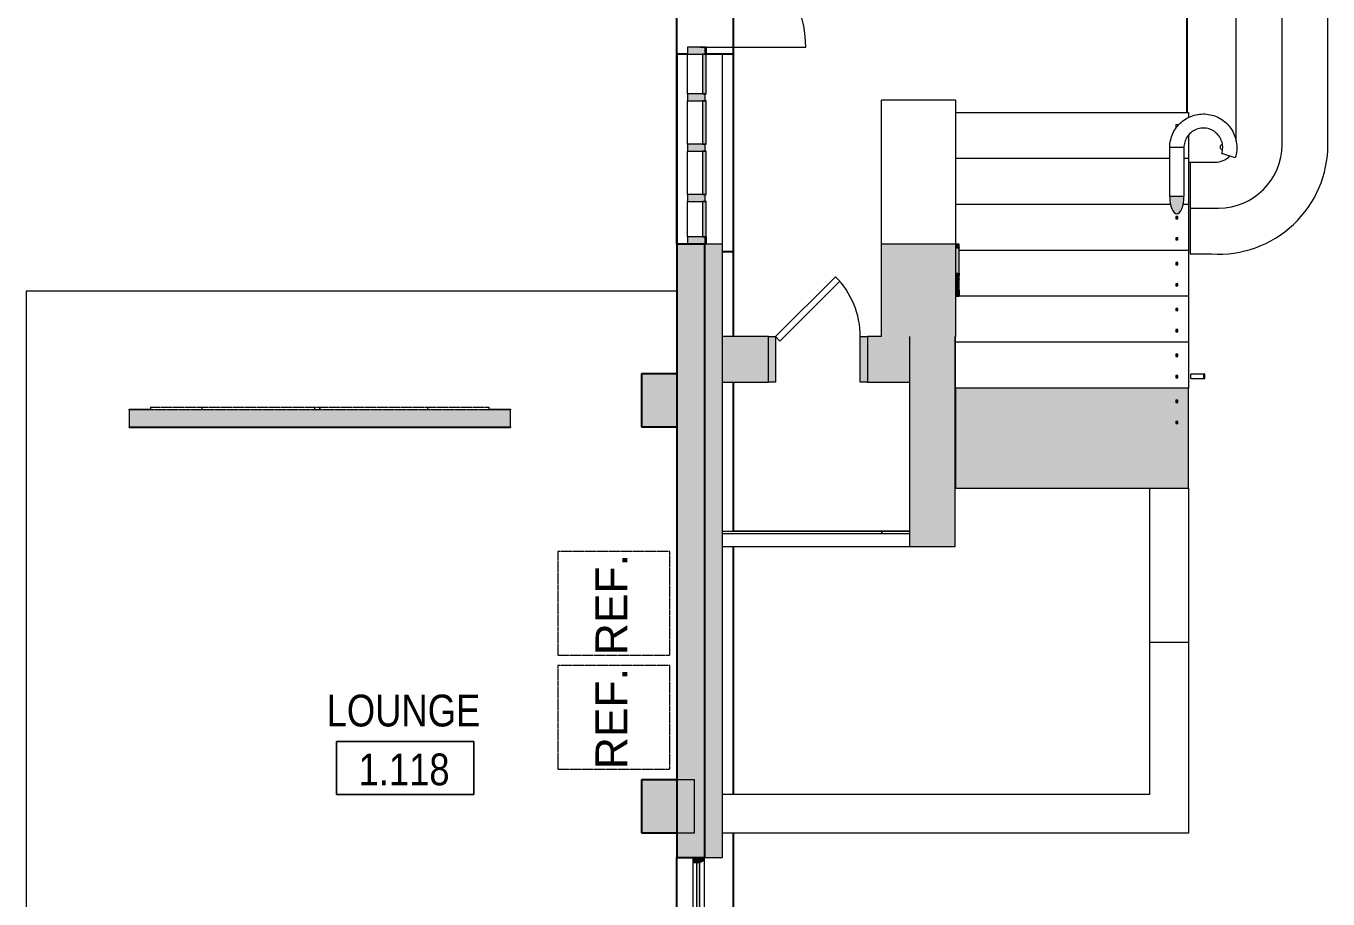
# Model space of a CAD drawing. Header units: inches. Extents: x -3640 to -1418, y -3630 to 137.
# Drawn here: x -3049.8 to -2680.9, y -2162.9 to -1915.7 of the extents above; entities that cross this region are included whole.
import ezdxf

# ---------------------------------------------------------------- set-up
doc = ezdxf.new("R2010")
doc.units = ezdxf.units.IN
doc.header["$MEASUREMENT"] = 0
doc.linetypes.add('Hidden Equipment- BSALS', pattern=[0.0625, 0.03125, -0.03125])
for name, color, linetype, lineweight in [('A-ANNO-NOTE', 131, 'Continuous', 13), ('A-AREA-IDEN', 2, 'Continuous', 9), ('A-DOOR', 31, 'Continuous', 13), ('A-DOOR-FRAM', 31, 'Continuous', 13), ('A-FLOR', 192, 'Continuous', 13), ('A-FLOR-HRAL', 11, 'Continuous', 13), ('A-GLAZ-CURT', 52, 'Continuous', 13), ('A-GLAZ-CWMG', 51, 'Continuous', 13), ('A-WALL', 113, 'Continuous', 13), ('A-WALL-PATT', 111, 'Continuous', 13), ('I-WALL', 2, 'Continuous', 13), ('L-SITE-WALL', 31, 'Continuous', 13), ('Q-SPCQ', 91, 'Continuous', 13), ('S-COLS', 52, 'Continuous', 13)]:
    doc.layers.add(name, color=color, linetype=linetype, lineweight=lineweight)
doc.styles.add('Arial', font='arial.ttf', dxfattribs={"height": 9})
doc.styles.add('Arial Narrow', font='ARIALN.TTF', dxfattribs={"height": 9})
pattern_1 = [(180, (24, -0.8), (-5e-16, -4), []), (270, (24, -0.8), (8, -8), [4, -28]), (270, (8, -4.8), (8, -8), [4, -28])]

# ---------------------------------------------------------------- blocks, each defined once
blk = doc.blocks.new('15830016-STRUCT_MARTINEZ-MOORE_CENTRAL_v2018_rvt-1-DIMENSION PLAN - LEVEL 1 _567_ - 2__ - CAD')
at = {"layer": 'A-WALL-PATT', "lineweight": 20}
h = blk.add_hatch(color=10, dxfattribs=at)
h.paths.add_polyline_path([(-2865.4, -2624.64), (-2857.4, -2624.64), (-2857.4, -2581.14), (-2865.4, -2581.14), (-2865.4, -2616.64)], flags=0)
h.paths.add_polyline_path([(-2857.4, -2551.14), (-2857.4, -2538.14), (-2865.4, -2538.14), (-2865.4, -2551.14)], flags=0)
h.paths.add_polyline_path([(-2865.4, -2508.14), (-2857.4, -2508.14), (-2857.4, -2462.14), (-2865.4, -2462.14)], flags=0)
h.paths.add_polyline_path([(-2865.4, -2432.14), (-2857.4, -2432.14), (-2857.4, -2419.14), (-2865.4, -2419.14)], flags=0)
h.paths.add_polyline_path([(-2857.4, -2389.14), (-2857.4, -2343.14), (-2865.4, -2343.14), (-2865.4, -2389.14)], flags=0)
h.paths.add_polyline_path([(-2865.4, -2313.14), (-2857.4, -2313.14), (-2857.4, -2300.14), (-2865.4, -2300.14)], flags=0)
h.paths.add_polyline_path([(-2857.4, -2270.14), (-2857.4, -2224.14), (-2865.4, -2224.14), (-2865.4, -2270.14)], flags=0)
h.paths.add_polyline_path([(-2865.4, -2194.14), (-2857.4, -2194.14), (-2857.4, -2181.14), (-2865.4, -2181.14)], flags=0)
h.paths.add_polyline_path([(-2865.4, -2151.14), (-2857.4, -2151.14), (-2857.4, -1977.42), (-2865.4, -1977.42), (-2865.4, -2144.14)], flags=0)
h.paths.add_polyline_path([(-2865.4, -1805.99), (-2857.4, -1805.99), (-2857.4, -1632.14), (-2865.4, -1632.14), (-2865.4, -1771.64), (-2863.24, -1771.64), (-2863.24, -1772.39), (-2865.4, -1772.39), (-2865.4, -1778.63)], flags=0)
h.paths.add_polyline_path([(-2865.4, -1602.14), (-2857.4, -1602.14), (-2857.4, -1589.14), (-2865.4, -1589.14)], flags=0)
h.paths.add_polyline_path([(-2857.4, -1559.14), (-2857.4, -1513.14), (-2865.4, -1513.14), (-2865.4, -1559.14)], flags=0)
h.paths.add_polyline_path([(-2865.4, -1483.14), (-2857.4, -1483.14), (-2857.4, -1470.14), (-2865.4, -1470.14)], flags=0)
h.paths.add_polyline_path([(-2857.4, -1440.14), (-2857.4, -1394.14), (-2865.4, -1394.14), (-2865.4, -1440.14)], flags=0)
h.paths.add_polyline_path([(-2865.4, -1364.14), (-2857.4, -1364.14), (-2857.4, -1351.14), (-2865.4, -1351.14), (-2865.4, -1357.81)], flags=0)
h.paths.add_polyline_path([(-2865.4, -1321.14), (-2857.4, -1321.14), (-2857.4, -1275.14), (-2865.4, -1275.14), (-2865.4, -1293.07)], flags=0)
h.paths.add_polyline_path([(-2865.4, -1245.14), (-2857.4, -1245.14), (-2857.4, -1232.14), (-2865.4, -1232.14)], flags=0)
h.paths.add_polyline_path([(-2857.4, -1202.14), (-2857.4, -1158.64), (-2865.4, -1158.64), (-2865.4, -1202.14)], flags=0)
at = {"layer": 'S-COLS', "lineweight": 5}
for points in [[(-2865.4, -2029.14), (-2865.4, -2014.14), (-2875.4, -2014.14), (-2875.4, -2029.14)], [(-2872.93, -2144.14), (-2865.4, -2144.14), (-2865.4, -2129.14), (-2875.4, -2129.14), (-2875.4, -2144.14)]]:
    blk.add_hatch(color=50, dxfattribs=at).paths.add_polyline_path(points, flags=0)
at = {"layer": 'A-FLOR', "color": 253, "lineweight": 25}
blk.add_line((-2720.83, -1940.2), (-2720.83, -1844.2), dxfattribs=at)
at = {"layer": 'A-WALL', "color": 253, "lineweight": 25}
for p, q in [((-2865.4, -1923.64), (-2865.4, -1859.64)), ((-2849.4, -1859.64), (-2849.4, -1923.64)), ((-2865.4, -1977.42), (-2865.4, -1923.64)), ((-2862.33, -1923.64), (-2865.4, -1923.64)), ((-2849.4, -1923.64), (-2857.08, -1923.64)), ((-2849.4, -1923.64), (-2849.4, -1979.65)), ((-2849.4, -1979.65), (-2852.4, -1979.65)), ((-2849.4, -1979.65), (-2849.4, -2003.64)), ((-2849.4, -2016.52), (-2849.4, -2058.83)), ((-2849.4, -2063.08), (-2849.4, -2133.2)), ((-2849.4, -2144.2), (-2849.4, -2608.64)), ((-2865.4, -2181.14), (-2865.4, -2151.14))]:
    blk.add_line(p, q, dxfattribs=at)
at = {"layer": 'L-SITE-WALL', "color": 253, "lineweight": 25}
for p, q in [((-2865.4, -1977.42), (-2865.4, -2014.14)), ((-2857.4, -1977.42), (-2865.4, -1977.42)), ((-2857.4, -2151.14), (-2857.4, -1977.42)), ((-2865.4, -2014.14), (-2865.4, -2029.14)), ((-2865.4, -2029.14), (-2865.4, -2129.14)), ((-2865.4, -2129.14), (-2865.4, -2144.14)), ((-2865.4, -2144.14), (-2865.4, -2151.14)), ((-2865.4, -2151.14), (-2857.4, -2151.14))]:
    blk.add_line(p, q, dxfattribs=at)
at = {"layer": 'S-COLS', "color": 253, "lineweight": 25}
for p, q in [((-2865.4, -2014.14), (-2875.4, -2014.14)), ((-2875.4, -2014.14), (-2875.4, -2029.14)), ((-2875.4, -2029.14), (-2865.4, -2029.14)), ((-2865.4, -2129.14), (-2875.4, -2129.14)), ((-2875.4, -2129.14), (-2875.4, -2144.14)), ((-2875.4, -2144.14), (-2865.4, -2144.14))]:
    blk.add_line(p, q, dxfattribs=at)
at = {"layer": 'S-COLS', "color": 9}
for p, q in [((-2865.4, -2029.14), (-2865.4, -2014.14)), ((-2865.4, -2144.14), (-2865.4, -2129.14))]:
    blk.add_line(p, q, dxfattribs=at)
blk = doc.blocks.new('Rectangular Mullion - 2_ x 5_ Rectangular-383466-DIMENSION PLAN - LEVEL 1 _567_ - 2__ - CAD')
at = {"layer": 'A-GLAZ-CWMG', "lineweight": 9}
blk.add_hatch(color=90, dxfattribs=at).paths.add_polyline_path([(-2.29, -1.5), (-4.35, -1.5), (-4.35, 3.5), (-2.29, 3.5)], flags=0)
at = {"layer": 'A-GLAZ-CWMG', "lineweight": 20}
for p, q in [((-4.35, 3.5), (-2.29, 3.5)), ((-4.35, -1.5), (-4.35, 3.5)), ((-2.29, 3.5), (-2.29, -1.5)), ((-2.29, -1.5), (-4.35, -1.5))]:
    blk.add_line(p, q, dxfattribs=at)
blk = doc.blocks.new('Rectangular Mullion - 2_ x 5_ Rectangular-383472-DIMENSION PLAN - LEVEL 1 _567_ - 2__ - CAD')
at = {"layer": 'A-GLAZ-CWMG', "lineweight": 9}
blk.add_line((-2862.33, -1934.89), (-2862.33, -1923.64), dxfattribs=at)
blk = doc.blocks.new('System Panel - Glazed-383473-DIMENSION PLAN - LEVEL 1 _567_ - 2__ - CAD')
at = {"layer": 'A-GLAZ-CURT', "lineweight": 9}
blk.add_hatch(color=90, dxfattribs=at).paths.add_polyline_path([(6.625, 1.75), (-4.625, 1.75), (-4.625, 0.75), (6.625, 0.75)], flags=0)
for q in [(-6.625, 1.5), (-4.625, 1.75)]:
    blk.add_line((-6.625, 1.75), q, dxfattribs=at)
at = {"layer": 'A-GLAZ-CURT', "lineweight": 20}
for p, q in [((6.625, 1.75), (-4.625, 1.75)), ((-4.625, 1.75), (-4.625, 0.75)), ((-4.625, 0.75), (6.625, 0.75)), ((6.625, 0.75), (6.625, 1.75))]:
    blk.add_line(p, q, dxfattribs=at)
blk = doc.blocks.new('Door-J2_4-Curtain_Wall-_only works in CW_-BSALS - Door-EXT2_4-Wide_Stile-BSALS 2-383475-DIMENSION PLAN - LEVEL 1 _567_ - 2__ - CAD')
at = {"layer": 'A-DOOR', "lineweight": 20}
for p, q in [((-30, 0), (-30, 30)), ((30, 0), (30, 30))]:
    blk.add_line(p, q, dxfattribs=at)
at = {"layer": 'A-DOOR', "lineweight": 9}
for centre, start, end in [((-30, 0), 360, 90), ((30, 0), 90, 180)]:
    blk.add_arc(centre, 30, start, end, dxfattribs=at)
blk = doc.blocks.new('System Panel - Glazed-383477-DIMENSION PLAN - LEVEL 1 _567_ - 2__ - CAD')
at = {"layer": 'A-GLAZ-CURT', "lineweight": 9}
blk.add_hatch(color=90, dxfattribs=at).paths.add_polyline_path([(6.125, 1.75), (-6.125, 1.75), (-6.125, 0.75), (6.125, 0.75)], flags=0)
at = {"layer": 'A-GLAZ-CURT', "lineweight": 20}
for p, q in [((6.125, 1.75), (-6.125, 1.75)), ((-6.125, 1.75), (-6.125, 0.75)), ((-6.125, 0.75), (6.125, 0.75)), ((6.125, 0.75), (6.125, 1.75))]:
    blk.add_line(p, q, dxfattribs=at)
blk = doc.blocks.new('Rectangular Mullion - 2_ x 5_ Rectangular-383479-DIMENSION PLAN - LEVEL 1 _567_ - 2__ - CAD')
at = {"layer": 'A-GLAZ-CWMG', "lineweight": 9}
blk.add_line((-2862.33, -1846.39), (-2862.33, -1834.14), dxfattribs=at)
blk = doc.blocks.new('System Panel - Glazed-383485-DIMENSION PLAN - LEVEL 1 _567_ - 2__ - CAD')
at = {"layer": 'A-GLAZ-CURT', "lineweight": 9}
blk.add_hatch(color=90, dxfattribs=at).paths.add_polyline_path([(3.82, 1.75), (-6.14, 1.75), (-6.14, 0.75), (3.82, 0.75)], flags=0)
at = {"layer": 'A-GLAZ-CURT', "lineweight": 20}
for p, q in [((3.82, 1.75), (-6.14, 1.75)), ((-6.14, 1.75), (-6.14, 0.75)), ((-6.14, 0.75), (3.82, 0.75)), ((3.82, 0.75), (3.82, 1.75))]:
    blk.add_line(p, q, dxfattribs=at)
at = {"layer": 'A-GLAZ-CURT', "lineweight": 9}
blk.add_line((3.82, 1.75), (5.89, 1.75), dxfattribs=at)
blk = doc.blocks.new('Rectangular Mullion - 2_ x 5_ Rectangular-383487-DIMENSION PLAN - LEVEL 1 _567_ - 2__ - CAD')
at = {"layer": 'A-GLAZ-CWMG', "lineweight": 9}
blk.add_line((-2862.33, -1975.35), (-2862.33, -1965.39), dxfattribs=at)
blk = doc.blocks.new('Rectangular Mullion - 2_ x 5_ Rectangular-383515-DIMENSION PLAN - LEVEL 1 _567_ - 2__ - CAD')
at = {"layer": 'A-GLAZ-CWMG', "lineweight": 9}
blk.add_hatch(color=90, dxfattribs=at).paths.add_polyline_path([(1, -1.5), (-1, -1.5), (-1, 3.5), (1, 3.5)], flags=0)
at = {"layer": 'A-GLAZ-CWMG', "lineweight": 20}
for p, q in [((-1, 3.5), (1, 3.5)), ((-1, -1.5), (-1, 3.5)), ((1, 3.5), (1, -1.5)), ((1, -1.5), (-1, -1.5))]:
    blk.add_line(p, q, dxfattribs=at)
blk = doc.blocks.new('Rectangular Mullion - 2_ x 5_ Rectangular-383519-DIMENSION PLAN - LEVEL 1 _567_ - 2__ - CAD')
at = {"layer": 'A-GLAZ-CWMG', "lineweight": 9}
blk.add_hatch(color=90, dxfattribs=at).paths.add_polyline_path([(1, -1.5), (-1, -1.5), (-1, 3.5), (1, 3.5)], flags=0)
at = {"layer": 'A-GLAZ-CWMG', "lineweight": 20}
for p, q in [((-1, 3.5), (1, 3.5)), ((-1, -1.5), (-1, 3.5)), ((1, 3.5), (1, -1.5)), ((1, -1.5), (-1, -1.5))]:
    blk.add_line(p, q, dxfattribs=at)
blk = doc.blocks.new('Brick Slodier2 - Brick Slodier-491522-DIMENSION PLAN - LEVEL 1 _567_ - 2__ - CAD')
at = {"layer": 'A-WALL-PATT', "lineweight": 20}
for points in [[(-2785.4, -1795.92), (-2785.4, -1792.89), (-2786.4, -1792.89), (-2786.4, -1795.92)], [(-2786.4, -1796.98), (-2785.4, -1796.98), (-2785.4, -1796.1), (-2786.4, -1796.1)], [(-2785.4, -1804.85), (-2785.4, -1797.75), (-2786.4, -1797.75), (-2786.4, -1804.85)], [(-2785.4, -1805.98), (-2785.4, -1805.02), (-2786.4, -1805.02), (-2786.4, -1805.98)], [(-2785.4, -1978.38), (-2785.4, -1977.42), (-2786.4, -1977.42), (-2786.4, -1978.38)], [(-2785.4, -1985.65), (-2785.4, -1978.55), (-2786.4, -1978.55), (-2786.4, -1985.65)], [(-2785.4, -1987.31), (-2785.4, -1986.43), (-2786.4, -1986.43), (-2786.4, -1987.31)], [(-2785.4, -1990.51), (-2785.4, -1987.48), (-2786.4, -1987.48), (-2786.4, -1990.51)]]:
    blk.add_hatch(color=10, dxfattribs=at).paths.add_polyline_path(points, flags=0)
at = {"layer": 'A-WALL', "lineweight": 20}
for p, q in [((-2785.4, -1791.18), (-2786.4, -1791.18)), ((-2786.4, -1791.2), (-2785.4, -1791.2)), ((-2785.4, -1791.47), (-2786.4, -1791.47)), ((-2786.4, -1791.49), (-2785.4, -1791.49)), ((-2785.4, -1791.87), (-2786.4, -1791.87)), ((-2786.4, -1791.9), (-2785.4, -1791.9)), ((-2785.4, -1792.39), (-2786.4, -1792.39)), ((-2786.4, -1792.42), (-2785.4, -1792.42)), ((-2785.4, -1791.2), (-2785.4, -1791.47)), ((-2785.4, -1791.49), (-2785.4, -1791.87)), ((-2785.4, -1791.9), (-2785.4, -1792.39)), ((-2785.4, -1792.42), (-2785.4, -1792.89)), ((-2786.4, -1792.89), (-2786.4, -1795.92)), ((-2785.4, -1792.89), (-2786.4, -1792.89)), ((-2786.4, -1795.92), (-2785.4, -1795.92)), ((-2786.4, -1796.1), (-2786.4, -1796.98)), ((-2785.4, -1796.1), (-2786.4, -1796.1)), ((-2785.4, -1795.92), (-2785.4, -1792.89)), ((-2785.4, -1795.92), (-2785.4, -1796.1)), ((-2785.4, -1796.98), (-2785.4, -1796.1)), ((-2786.4, -1796.98), (-2785.4, -1796.98)), ((-2785.4, -1797.36), (-2786.4, -1797.36)), ((-2786.4, -1797.44), (-2785.4, -1797.44)), ((-2786.4, -1797.75), (-2786.4, -1804.85)), ((-2785.4, -1797.75), (-2786.4, -1797.75)), ((-2785.4, -1796.97), (-2785.4, -1797.36)), ((-2785.4, -1797.36), (-2785.4, -1797.44)), ((-2785.4, -1797.44), (-2785.4, -1797.75)), ((-2785.4, -1804.85), (-2785.4, -1797.75)), ((-2786.4, -1804.85), (-2785.4, -1804.85)), ((-2786.4, -1805.02), (-2786.4, -1805.98)), ((-2785.4, -1805.02), (-2786.4, -1805.02)), ((-2786.4, -1805.98), (-2785.4, -1805.98)), ((-2785.4, -1804.85), (-2785.4, -1805.02)), ((-2785.4, -1805.98), (-2785.4, -1805.02)), ((-2786.4, -1977.42), (-2786.4, -1978.38)), ((-2785.4, -1977.42), (-2786.4, -1977.42)), ((-2786.4, -1978.38), (-2785.4, -1978.38)), ((-2786.4, -1978.55), (-2786.4, -1985.65)), ((-2785.4, -1978.55), (-2786.4, -1978.55)), ((-2785.4, -1978.38), (-2785.4, -1977.42)), ((-2785.4, -1978.38), (-2785.4, -1978.55)), ((-2785.4, -1985.65), (-2785.4, -1978.55)), ((-2786.4, -1985.65), (-2785.4, -1985.65)), ((-2785.4, -1985.96), (-2786.4, -1985.96)), ((-2786.4, -1986.04), (-2785.4, -1986.04)), ((-2786.4, -1986.43), (-2786.4, -1987.31)), ((-2785.4, -1986.43), (-2786.4, -1986.43)), ((-2786.4, -1987.31), (-2785.4, -1987.31)), ((-2786.4, -1987.48), (-2786.4, -1990.51)), ((-2785.4, -1987.48), (-2786.4, -1987.48)), ((-2785.4, -1985.65), (-2785.4, -1985.96)), ((-2785.4, -1985.96), (-2785.4, -1986.04)), ((-2785.4, -1986.04), (-2785.4, -1986.43)), ((-2785.4, -1987.31), (-2785.4, -1986.43)), ((-2785.4, -1987.31), (-2785.4, -1987.48)), ((-2785.4, -1990.51), (-2785.4, -1987.48)), ((-2786.4, -1990.51), (-2785.4, -1990.51)), ((-2785.4, -1990.98), (-2786.4, -1990.98)), ((-2786.4, -1991.02), (-2785.4, -1991.02)), ((-2785.4, -1991.5), (-2786.4, -1991.5)), ((-2786.4, -1991.53), (-2785.4, -1991.53)), ((-2785.4, -1991.91), (-2786.4, -1991.91)), ((-2785.4, -1990.51), (-2785.4, -1990.98)), ((-2785.4, -1991.02), (-2785.4, -1991.5)), ((-2785.4, -1991.53), (-2785.4, -1991.91)), ((-2786.4, -1991.93), (-2785.4, -1991.93)), ((-2785.4, -1992.2), (-2786.4, -1992.2)), ((-2786.4, -1992.22), (-2785.4, -1992.22)), ((-2785.4, -1991.93), (-2785.4, -1992.2))]:
    blk.add_line(p, q, dxfattribs=at)
blk = doc.blocks.new('Walls 60 - Walls 22-498850-DIMENSION PLAN - LEVEL 1 _567_ - 2__ - CAD')
at = {"layer": 'A-WALL-PATT', "lineweight": 20}
h = blk.add_hatch(color=10, dxfattribs=at)
h.paths.add_polyline_path([(-2758.35, -2045.96), (-2720.4, -2045.96), (-2720.4, -2017.64), (-2786.4, -2017.64), (-2786.4, -2045.96)], flags=0)
h.paths.add_polyline_path([(-2786.4, -1765.64), (-2720.4, -1765.64), (-2720.4, -1737.32), (-2786.4, -1737.32), (-2786.4, -1751.64)], flags=0)
at = {"layer": 'A-WALL', "lineweight": 20}
for p, q in [((-2720.4, -1737.32), (-2786.4, -1737.32)), ((-2786.4, -1737.32), (-2786.4, -1751.64)), ((-2720.4, -1751.64), (-2720.4, -1737.32)), ((-2786.4, -1751.64), (-2786.4, -1765.64)), ((-2720.4, -1765.64), (-2720.4, -1751.64)), ((-2786.4, -1765.64), (-2720.4, -1765.64)), ((-2786.4, -1778.64), (-2786.4, -1765.64)), ((-2720.4, -1765.64), (-2720.4, -1778.64)), ((-2786.4, -1779.08), (-2786.4, -1778.64)), ((-2786.4, -1778.64), (-2720.4, -1778.64)), ((-2720.4, -1778.64), (-2720.4, -1791.64)), ((-2785.4, -1791.64), (-2720.4, -1791.64)), ((-2720.4, -1791.64), (-2720.4, -1804.64)), ((-2785.4, -1804.64), (-2720.4, -1804.64)), ((-2720.4, -1804.64), (-2720.4, -1817.64)), ((-2786.4, -1817.64), (-2725.65, -1817.64)), ((-2721.77, -1817.64), (-2720.4, -1817.64)), ((-2720.4, -1817.64), (-2720.4, -1830.64)), ((-2786.4, -1830.64), (-2725.71, -1830.64)), ((-2721.71, -1830.64), (-2720.4, -1830.64)), ((-2720.4, -1830.64), (-2720.4, -1836.12)), ((-2786.4, -1843.64), (-2720.4, -1843.64)), ((-2720.4, -1841.13), (-2720.4, -1843.64)), ((-2786.4, -1939.64), (-2720.4, -1939.64)), ((-2720.4, -1939.64), (-2720.4, -1941.02)), ((-2720.4, -1946.04), (-2720.4, -1952.64)), ((-2725.71, -1952.64), (-2786.4, -1952.64)), ((-2720.4, -1952.64), (-2721.71, -1952.64)), ((-2720.4, -1952.64), (-2720.4, -1965.64)), ((-2725.47, -1965.64), (-2786.4, -1965.64)), ((-2720.4, -1965.64), (-2721.94, -1965.64)), ((-2720.4, -1965.64), (-2720.4, -1978.64)), ((-2720.4, -1978.64), (-2785.4, -1978.64)), ((-2720.4, -1978.64), (-2720.4, -1991.64)), ((-2720.4, -1991.64), (-2785.4, -1991.64)), ((-2720.4, -1991.64), (-2720.4, -2004.64)), ((-2786.4, -2004.64), (-2786.4, -2003.08)), ((-2720.4, -2004.64), (-2786.4, -2004.64)), ((-2786.4, -2017.64), (-2786.4, -2004.64)), ((-2720.4, -2004.64), (-2720.4, -2017.64)), ((-2720.4, -2017.64), (-2786.4, -2017.64)), ((-2786.4, -2017.64), (-2786.4, -2031.64)), ((-2720.4, -2031.64), (-2720.4, -2017.64)), ((-2786.4, -2031.64), (-2786.4, -2045.96)), ((-2720.4, -2045.96), (-2720.4, -2031.64)), ((-2786.4, -2045.96), (-2720.4, -2045.96))]:
    blk.add_line(p, q, dxfattribs=at)
blk = doc.blocks.new('Railings 13 - Railings 1-503832-DIMENSION PLAN - LEVEL 1 _567_ - 2__ - CAD')
at = {"layer": 'A-FLOR-HRAL', "lineweight": 9}
for points in [[(-2723.71, -1968.84), (-2723.32, -1968.75), (-2722.94, -1968.47), (-2722.6, -1968.02), (-2722.29, -1967.41), (-2722.05, -1966.67), (-2721.86, -1965.83), (-2721.75, -1964.91), (-2721.71, -1963.96), (-2725.71, -1963.96), (-2725.67, -1964.91), (-2725.56, -1965.83), (-2725.37, -1966.67), (-2725.12, -1967.41), (-2724.82, -1968.02), (-2724.47, -1968.47), (-2724.1, -1968.75)], [(-2723.4, -1970.27), (-2723.4, -1969.64), (-2724.02, -1969.64), (-2724.02, -1970.27)], [(-2723.4, -1976.27), (-2723.4, -1975.64), (-2724.02, -1975.64), (-2724.02, -1976.27)], [(-2723.4, -1983.27), (-2723.4, -1982.64), (-2724.02, -1982.64), (-2724.02, -1983.27)], [(-2723.4, -1989.27), (-2723.4, -1988.64), (-2724.02, -1988.64), (-2724.02, -1989.27)], [(-2723.4, -1996.27), (-2723.4, -1995.64), (-2724.02, -1995.64), (-2724.02, -1996.27)], [(-2723.4, -2002.27), (-2723.4, -2001.64), (-2724.02, -2001.64), (-2724.02, -2002.27)], [(-2723.4, -2009.27), (-2723.4, -2008.64), (-2724.02, -2008.64), (-2724.02, -2009.27)], [(-2723.4, -2015.27), (-2723.4, -2014.64), (-2724.02, -2014.64), (-2724.02, -2015.27)], [(-2715.82, -2015.52), (-2715.82, -2014.27), (-2716.2, -2014.27), (-2716.2, -2015.52)], [(-2723.4, -2022.27), (-2723.4, -2021.64), (-2724.02, -2021.64), (-2724.02, -2022.27)], [(-2723.4, -2028.27), (-2723.4, -2027.64), (-2724.02, -2027.64), (-2724.02, -2028.27)]]:
    blk.add_hatch(color=90, dxfattribs=at).paths.add_polyline_path(points, flags=0)
for p, q in [((-2723.4, -1943.64), (-2724.02, -1943.64)), ((-2724.02, -1943.64), (-2724.02, -1944.27)), ((-2723.4, -1943.89), (-2723.4, -1943.64)), ((-2724.02, -1944.27), (-2723.71, -1944.27)), ((-2721.71, -1950.08), (-2725.71, -1950.08)), ((-2725.71, -1963.96), (-2725.71, -1950.08)), ((-2721.71, -1950.08), (-2725.71, -1950.08)), ((-2721.71, -1950.08), (-2721.71, -1963.96)), ((-2707.15, -1952.96), (-2710.97, -1951.75)), ((-2719.81, -2014.27), (-2719.81, -2015.52)), ((-2717.58, -2014.27), (-2719.77, -2014.27)), ((-2719.77, -2015.52), (-2717.58, -2015.52)), ((-2716.2, -2014.27), (-2717.58, -2014.27)), ((-2717.58, -2015.52), (-2716.2, -2015.52)), ((-2715.82, -2014.27), (-2715.82, -2014.27)), ((-2715.82, -2015.52), (-2715.82, -2015.52)), ((-2715.79, -2015.52), (-2715.79, -2014.27))]:
    blk.add_line(p, q, dxfattribs=at)
at = {"layer": 'A-FLOR-HRAL', "lineweight": 20}
for p, q in [((-2721.71, -1963.96), (-2725.71, -1963.96)), ((-2723.4, -1969.64), (-2724.02, -1969.64)), ((-2724.02, -1969.64), (-2724.02, -1970.27)), ((-2723.4, -1970.27), (-2723.4, -1969.64)), ((-2724.02, -1970.27), (-2723.4, -1970.27)), ((-2723.4, -1975.64), (-2724.02, -1975.64)), ((-2724.02, -1975.64), (-2724.02, -1976.27)), ((-2724.02, -1976.27), (-2723.4, -1976.27)), ((-2723.4, -1976.27), (-2723.4, -1975.64)), ((-2723.4, -1982.64), (-2724.02, -1982.64)), ((-2724.02, -1982.64), (-2724.02, -1983.27)), ((-2724.02, -1983.27), (-2723.4, -1983.27)), ((-2723.4, -1983.27), (-2723.4, -1982.64)), ((-2723.4, -1988.64), (-2724.02, -1988.64)), ((-2724.02, -1988.64), (-2724.02, -1989.27)), ((-2724.02, -1989.27), (-2723.4, -1989.27)), ((-2723.4, -1989.27), (-2723.4, -1988.64)), ((-2723.4, -1995.64), (-2724.02, -1995.64)), ((-2724.02, -1995.64), (-2724.02, -1996.27)), ((-2724.02, -1996.27), (-2723.4, -1996.27)), ((-2723.4, -1996.27), (-2723.4, -1995.64)), ((-2723.4, -2001.64), (-2724.02, -2001.64)), ((-2724.02, -2001.64), (-2724.02, -2002.27)), ((-2724.02, -2002.27), (-2723.4, -2002.27)), ((-2723.4, -2002.27), (-2723.4, -2001.64)), ((-2723.4, -2008.64), (-2724.02, -2008.64)), ((-2724.02, -2008.64), (-2724.02, -2009.27)), ((-2724.02, -2009.27), (-2723.4, -2009.27)), ((-2723.4, -2009.27), (-2723.4, -2008.64)), ((-2723.4, -2014.64), (-2724.02, -2014.64)), ((-2724.02, -2014.64), (-2724.02, -2015.27)), ((-2724.02, -2015.27), (-2723.4, -2015.27)), ((-2723.4, -2015.27), (-2723.4, -2014.64)), ((-2716.2, -2014.27), (-2716.2, -2015.52)), ((-2715.82, -2014.27), (-2716.2, -2014.27)), ((-2716.2, -2015.52), (-2715.82, -2015.52)), ((-2715.82, -2015.52), (-2715.82, -2014.27)), ((-2723.4, -2021.64), (-2724.02, -2021.64)), ((-2724.02, -2021.64), (-2724.02, -2022.27)), ((-2724.02, -2022.27), (-2723.4, -2022.27)), ((-2723.4, -2022.27), (-2723.4, -2021.64)), ((-2723.4, -2027.64), (-2724.02, -2027.64)), ((-2724.02, -2027.64), (-2724.02, -2028.27)), ((-2724.02, -2028.27), (-2723.4, -2028.27)), ((-2723.4, -2028.27), (-2723.4, -2027.64))]:
    blk.add_line(p, q, dxfattribs=at)
at = {"layer": 'A-FLOR-HRAL', "lineweight": 20, "flags": 128}
blk.add_lwpolyline([(-2725.71, -1963.96), (-2725.67, -1964.91), (-2725.56, -1965.83), (-2725.37, -1966.67), (-2725.12, -1967.41), (-2724.82, -1968.02), (-2724.47, -1968.47), (-2724.1, -1968.75), (-2723.71, -1968.84), (-2723.32, -1968.75), (-2722.94, -1968.47), (-2722.6, -1968.02), (-2722.29, -1967.41), (-2722.05, -1966.67), (-2721.86, -1965.83), (-2721.75, -1964.91), (-2721.71, -1963.96)], dxfattribs=at)
at = {"layer": 'A-FLOR-HRAL', "lineweight": 9}
for start, end in [(99.3925, 180), (180, 263.4903)]:
    blk.add_arc((-2710.71, -1949.95), 0.75, start, end, dxfattribs=at)
for points in [[(-2725.71, -1950.08), (-2725.71, -1949.4), (-2725.56, -1948.03), (-2724.91, -1946.08), (-2723.85, -1944.31), (-2722.44, -1942.81), (-2720.74, -1941.64), (-2718.83, -1940.87), (-2716.8, -1940.52), (-2714.74, -1940.62), (-2712.75, -1941.15), (-2710.92, -1942.1), (-2709.34, -1943.41), (-2708.07, -1945.04), (-2707.18, -1946.9), (-2706.71, -1948.9), (-2706.67, -1950.96), (-2706.95, -1952.31), (-2707.15, -1952.96)], [(-2710.97, -1951.75), (-2710.81, -1951.24), (-2710.63, -1950.19), (-2710.83, -1948.61), (-2711.47, -1947.14), (-2712.49, -1945.92), (-2713.83, -1945.04), (-2715.35, -1944.57), (-2716.95, -1944.55), (-2718.49, -1944.99), (-2719.84, -1945.84), (-2720.89, -1947.05), (-2721.56, -1948.5), (-2721.71, -1949.55), (-2721.71, -1950.08)]]:
    blk.add_open_spline(points, degree=3, dxfattribs=at)
blk = doc.blocks.new('Door-A1_4-BSALS - A1_4-24x84-BSALS-3442768-DIMENSION PLAN - LEVEL 1 _567_ - 2__ - CAD')
at = {"layer": 'A-DOOR-FRAM', "lineweight": 20}
h = blk.add_hatch(color=10, dxfattribs=at)
h.paths.add_polyline_path([(12, 6.44), (12, -6.44), (14, -6.44), (14, 6.44)], flags=0)
h.paths.add_polyline_path([(-14, 6.44), (-14, -6.44), (-12, -6.44), (-12, 6.44)], flags=0)
at = {"layer": 'A-DOOR', "lineweight": 20}
for p, q in [((-6.21, -22.17), (10.76, -5.2)), ((12, -6.44), (-4.97, -23.41)), ((10.76, -5.2), (12, -6.44)), ((-4.97, -23.41), (-6.21, -22.17))]:
    blk.add_line(p, q, dxfattribs=at)
at = {"layer": 'A-DOOR', "lineweight": 9}
blk.add_arc((12, -6.44), 24, 180, 225, dxfattribs=at)
at = {"layer": 'A-DOOR-FRAM', "lineweight": 20}
for p, q in [((-14, -6.44), (-14, 6.44)), ((-14, 6.44), (-12, 6.44)), ((-12, 6.44), (-12, -6.44)), ((12, -6.44), (12, 6.44)), ((12, 6.44), (14, 6.44)), ((14, 6.44), (14, -6.44)), ((-12, -6.44), (-14, -6.44)), ((14, -6.44), (12, -6.44))]:
    blk.add_line(p, q, dxfattribs=at)
blk = doc.blocks.new('Basic Wall _ B3-4 7_8_-BSALS - ___-3567819-DIMENSION PLAN - LEVEL 1 _567_ - 2__ - CAD')
at = {"layer": 'I-WALL', "lineweight": 20}
for p, q in [((-3020.52, -2029.33), (-3020.52, -2029.2)), ((-3020.52, -2029.33), (-2912.52, -2029.33)), ((-2912.52, -2029.2), (-2912.52, -2029.33))]:
    blk.add_line(p, q, dxfattribs=at)
blk = doc.blocks.new('Basic Wall _ B3-4 7_8_-BSALS - ___-3567818-DIMENSION PLAN - LEVEL 1 _567_ - 2__ - CAD')
at = {"layer": 'I-WALL', "lineweight": 20}
for p, q in [((-3020.52, -2024.33), (-3020.52, -2024.2)), ((-3020.52, -2024.2), (-3014.52, -2024.2)), ((-2918.52, -2024.2), (-2912.52, -2024.2)), ((-2912.52, -2024.2), (-2912.52, -2024.33))]:
    blk.add_line(p, q, dxfattribs=at)
blk = doc.blocks.new('Refrigerator - 30_ x 32_ LH-235509-DIMENSION PLAN - LEVEL 1 _567_ - 2__ - CAD')
at = {"layer": 'Q-SPCQ', "linetype": 'Hidden Equipment- BSALS', "lineweight": 20}
for p, q in [((14.69, 15.3), (-14.69, 15.3)), ((-14.69, 15.3), (-14.69, -16.45)), ((14.69, -16.45), (14.69, 15.3)), ((-14.69, -16.45), (14.69, -16.45))]:
    blk.add_line(p, q, dxfattribs=at)
blk = doc.blocks.new('Rectangular Mullion - Winco Accent Full_Left-383357-DIMENSION PLAN - LEVEL 1 _567_ - 2__ - CAD')
at = {"layer": 'A-GLAZ-CWMG', "lineweight": 9}
blk.add_hatch(color=90, dxfattribs=at).paths.add_polyline_path([(-0.79, 1.25), (0, 1.25), (0, -2), (-1.38, -2), (-1.38, 0)], flags=0)
at = {"layer": 'A-GLAZ-CWMG', "lineweight": 20}
for p, q in [((-1.38, 0), (-0.79, 1.25)), ((-1.38, -2), (-1.38, 0)), ((-0.79, 1.25), (0, 1.25)), ((0, 1.25), (0, -2)), ((0, -2), (-1.38, -2))]:
    blk.add_line(p, q, dxfattribs=at)
blk = doc.blocks.new('System Panel - Winco Glass-383356-DIMENSION PLAN - LEVEL 1 _567_ - 2__ - CAD')
at = {"layer": 'A-GLAZ-CURT', "lineweight": 9}
blk.add_hatch(color=90, dxfattribs=at).paths.add_polyline_path([(6.390625, 0), (6.390625, 1), (-6.390625, 1), (-6.390625, 0)], flags=0)
at = {"layer": 'A-GLAZ-CURT', "lineweight": 20}
for p, q in [((6.390625, 1), (-6.390625, 1)), ((-6.390625, 1), (-6.390625, 0)), ((6.390625, 0), (6.390625, 1)), ((-6.390625, 0), (6.390625, 0))]:
    blk.add_line(p, q, dxfattribs=at)
blk = doc.blocks.new('Rectangular Mullion - Winco Accent Full_Right-384203-DIMENSION PLAN - LEVEL 1 _567_ - 2__ - CAD')
at = {"layer": 'A-GLAZ-CWMG', "lineweight": 9}
for p, q in [((-2716.27, -1163.2), (-2729.05, -1163.2)), ((-2715.69, -1166.45), (-2729.63, -1166.45))]:
    blk.add_line(p, q, dxfattribs=at)
blk = doc.blocks.new('Decorative Panel - Decorative Panel-V79-DIMENSION PLAN - LEVEL 1 _567_ - 2__ - CAD')
at = {"layer": 'Q-SPCQ', "lineweight": 9}
h = blk.add_hatch(dxfattribs=at)
h.set_pattern_fill('FP_6', color=256, style=0, pattern_type=2)
h.set_pattern_definition(pattern_1)
h.paths.add_polyline_path([(-12.69, -0.38), (-12, -0.38), (-12, 0.37), (-60, 0.37), (-60, -0.38), (-13.88, -0.38)], flags=0)
at = {"layer": 'Q-SPCQ', "linetype": 'Hidden Equipment- BSALS', "lineweight": 20}
for p, q in [((-60, 0.37), (-12, 0.37)), ((-60, 0.37), (-60, -0.38)), ((-12, -0.38), (-12, 0.37)), ((-12, -0.38), (-60, -0.38))]:
    blk.add_line(p, q, dxfattribs=at)
blk = doc.blocks.new('Decorative Panel - Decorative Panel-V80-DIMENSION PLAN - LEVEL 1 _567_ - 2__ - CAD')
at = {"layer": 'Q-SPCQ', "lineweight": 9}
h = blk.add_hatch(dxfattribs=at)
h.set_pattern_fill('FP_6', color=256, style=0, pattern_type=2)
h.set_pattern_definition(pattern_1)
h.paths.add_polyline_path([(-14.15, -0.38), (-12, -0.38), (-12, 0.37), (-60, 0.37), (-60, -0.38), (-15.34, -0.38)], flags=0)
at = {"layer": 'Q-SPCQ', "linetype": 'Hidden Equipment- BSALS', "lineweight": 20}
for p, q in [((-60, 0.37), (-12, 0.37)), ((-60, 0.37), (-60, -0.38)), ((-12, -0.38), (-12, 0.37)), ((-12, -0.38), (-60, -0.38))]:
    blk.add_line(p, q, dxfattribs=at)
blk = doc.blocks.new('Basic Wall _ A3e-4 1_4_-BSALS - ___-3766944-DIMENSION PLAN - LEVEL 1 _567_ - 2__ - CAD')
at = {"layer": 'I-WALL', "lineweight": 20}
blk.add_line((-2799.4, -2058.7), (-2849.4, -2058.7), dxfattribs=at)
blk = doc.blocks.new('Room Tag- BSALS - Room Tag-28050-DIMENSION PLAN - LEVEL 1 _567_ - 2__ - CAD')
at = {"layer": 'A-AREA-IDEN'}
for p, q in [((-0.203125, -0.171875), (-0.203125, -0.015625)), ((-0.203125, -0.015625), (0.203125, -0.015625)), ((0.203125, -0.015625), (-0.203125, -0.015625)), ((-0.203125, -0.015625), (-0.203125, -0.171875)), ((0.203125, -0.015625), (0.203125, -0.171875)), ((0.203125, -0.171875), (0.203125, -0.015625)), ((0.203125, -0.171875), (-0.203125, -0.171875)), ((-0.203125, -0.171875), (0.203125, -0.171875))]:
    blk.add_line(p, q, dxfattribs=at)

msp = doc.modelspace()

# ---------------------------------------------------------------- block references
at = {"lineweight": 5}
msp.add_blockref('15830016-STRUCT_MARTINEZ-MOORE_CENTRAL_v2018_rvt-1-DIMENSION PLAN - LEVEL 1 _567_ - 2__ - CAD', (0, 0), dxfattribs=at)

# ---------------------------------------------------------------- next in the draw order: hatches: boundary and pattern name
at = {"layer": 'A-WALL-PATT', "lineweight": 20}
h = msp.add_hatch(color=10, dxfattribs=at)
h.paths.add_polyline_path([(-2807.4, -2003.64), (-2786.4, -2003.64), (-2786.4, -1977.42), (-2807.4, -1977.42)], flags=0)
h.paths.add_polyline_path([(-2796.55, -1805.99), (-2786.4, -1805.99), (-2786.4, -1779.64), (-2807.4, -1779.64), (-2807.4, -1805.99)], flags=0)
h = msp.add_hatch(color=10, dxfattribs=at)
h.paths.add_polyline_path([(-2852.4, -1985.14), (-2852.4, -1977.42), (-2865.27, -1977.42), (-2865.27, -1985.14)], flags=0)
h.paths.add_polyline_path([(-2865.27, -1805.99), (-2852.4, -1805.99), (-2852.4, -1797.64), (-2865.27, -1797.64)], flags=0)
h = msp.add_hatch(color=10, dxfattribs=at)
h.paths.add_polyline_path([(-2852.4, -2611.64), (-2852.4, -2581.14), (-2865.27, -2581.14), (-2865.27, -2611.64)], flags=0)
h.paths.add_polyline_path([(-2865.27, -2551.14), (-2852.4, -2551.14), (-2852.4, -2538.14), (-2865.27, -2538.14)], flags=0)
h.paths.add_polyline_path([(-2865.27, -2508.14), (-2852.4, -2508.14), (-2852.4, -2462.14), (-2865.27, -2462.14)], flags=0)
h.paths.add_polyline_path([(-2865.27, -2432.14), (-2852.4, -2432.14), (-2852.4, -2419.14), (-2865.27, -2419.14)], flags=0)
h.paths.add_polyline_path([(-2852.4, -2389.14), (-2852.4, -2343.14), (-2865.27, -2343.14), (-2865.27, -2389.14)], flags=0)
h.paths.add_polyline_path([(-2852.4, -2313.14), (-2852.4, -2300.14), (-2865.27, -2300.14), (-2865.27, -2313.14)], flags=0)
h.paths.add_polyline_path([(-2865.27, -2270.14), (-2852.4, -2270.14), (-2852.4, -2224.14), (-2865.27, -2224.14), (-2865.27, -2264.2)], flags=0)
h.paths.add_polyline_path([(-2865.27, -2194.14), (-2852.4, -2194.14), (-2852.4, -2181.14), (-2865.27, -2181.14)], flags=0)
h.paths.add_polyline_path([(-2865.27, -2151.14), (-2852.4, -2151.14), (-2852.4, -1985.14), (-2865.27, -1985.14), (-2865.27, -2144.2)], flags=0)
h = msp.add_hatch(color=10, dxfattribs=at)
h.paths.add_polyline_path([(-2811.4, -2016.52), (-2799.4, -2016.52), (-2799.4, -2003.64), (-2811.4, -2003.64), (-2811.4, -2005.23)], flags=0)
h.paths.add_polyline_path([(-2852.4, -2016.52), (-2839.4, -2016.52), (-2839.4, -2003.64), (-2852.4, -2003.64), (-2852.4, -2005.23)], flags=0)
msp.add_hatch(color=10, dxfattribs=at).paths.add_polyline_path([(-2799.4, -2063.08), (-2786.52, -2063.08), (-2786.52, -2003.64), (-2799.4, -2003.64), (-2799.4, -2005.23)], flags=0)
at = {"layer": 'A-WALL-PATT', "lineweight": 5}
msp.add_hatch(color=50, dxfattribs=at).paths.add_polyline_path([(-2925.44, -2029.2), (-2912.52, -2029.2), (-2912.52, -2024.33), (-3020.52, -2024.33), (-3020.52, -2029.2), (-2930.21, -2029.2)], flags=0)
at = {"layer": 'A-WALL-PATT', "lineweight": 9}
h = msp.add_hatch(dxfattribs=at)
h.set_pattern_fill('FP_1', color=256, style=0, pattern_type=2)
h.set_pattern_definition([(0, (0, 0), (30.72, 7.68), [1.267, -21.773, 1.267, -21.773, -122.88]), (0, (0, 0), (30.72, 7.68), [-46.08, 1.267, -44.813, 1.267, -21.773, -53.76]), (0, (0, 0), (30.72, 7.68), [-115.2, 1.267, -14.093, 1.267, -37.133]), (120, (11.52, 3.84), (-22.011075, 22.7643), [1.267, -21.773, 1.267, -21.773, -122.88]), (120, (11.52, 3.84), (-22.011075, 22.7643), [-46.08, 1.267, -44.813, 1.267, -21.773, -53.76]), (120, (11.52, 3.84), (-22.011075, 22.7643), [-115.2, 1.267, -14.093, 1.267, -37.133]), (240, (15.36, 19.2), (-8.708925, -30.4443), [1.267, -21.773, 1.267, -21.773, -122.88]), (240, (15.36, 19.2), (-8.708925, -30.4443), [-46.08, 1.267, -44.813, 1.267, -21.773, -53.76]), (240, (15.36, 19.2), (-8.708925, -30.4443), [-115.2, 1.267, -14.093, 1.267, -37.133])])
h.paths.add_polyline_path([(-2852.4, -2059.45), (-2799.4, -2059.45), (-2799.4, -2058.83), (-2852.4, -2058.83)], flags=0)

# ---------------------------------------------------------------- next in the draw order: linework, layer by layer
at = {"layer": 'A-FLOR', "lineweight": 20}
for p, q in [((-2706.9, -1948.23), (-2706.9, -1835.23)), ((-2693.9, -1949.23), (-2693.9, -1834.23)), ((-2680.9, -1949.23), (-2680.9, -1834.23)), ((-2720.4, -1954.23), (-2712.9, -1954.23)), ((-2719.9, -1954.23), (-2719.9, -1980.23)), ((-2719.9, -1967.23), (-2711.9, -1967.23)), ((-2719.9, -1980.23), (-2713.9, -1980.23)), ((-2865.4, -1990.77), (-3049.77, -1990.77)), ((-3049.77, -1990.77), (-3049.77, -2300.02))]:
    msp.add_line(p, q, dxfattribs=at)
for centre, radius, start, end in [((-2711.98, -1949.2), 31.09, 266.4765, 359.9437), ((-2711.9, -1949.23), 18, 270, 0), ((-2712.9, -1948.23), 6, 358.8417, 0), ((-2712.9, -1948.23), 6, 270, 314.9361)]:
    msp.add_arc(centre, radius, start, end, dxfattribs=at)
at = {"layer": 'A-WALL', "lineweight": 20}
for p, q in [((-2849.4, -1779.64), (-2849.4, -2003.64)), ((-2865.4, -1977.42), (-2865.4, -1805.99)), ((-2862.33, -1923.64), (-2865.4, -1923.64)), ((-2865.27, -1923.64), (-2865.27, -2151.14)), ((-2849.4, -1923.64), (-2857.08, -1923.64)), ((-2852.4, -2151.14), (-2852.4, -1923.64)), ((-2807.4, -2003.64), (-2807.4, -1936.7)), ((-2786.4, -1936.7), (-2807.4, -1936.7)), ((-2786.4, -1936.7), (-2786.4, -2003.64)), ((-2852.4, -1977.42), (-2865.27, -1977.42)), ((-2849.4, -1979.65), (-2852.4, -1979.65)), ((-2786.4, -1977.42), (-2807.4, -1977.42)), ((-2839.4, -2003.64), (-2852.4, -2003.64)), ((-2839.4, -2016.52), (-2839.4, -2003.64)), ((-2807.4, -2003.64), (-2811.4, -2003.64)), ((-2811.4, -2003.64), (-2811.4, -2016.52)), ((-2799.4, -2058.83), (-2799.4, -2003.64)), ((-2786.52, -2063.08), (-2786.52, -2003.64)), ((-2786.52, -2003.64), (-2786.4, -2003.64)), ((-2852.4, -2016.52), (-2839.4, -2016.52)), ((-2849.4, -2016.52), (-2849.4, -2058.83)), ((-2811.4, -2016.52), (-2799.4, -2016.52)), ((-2731.4, -2133.2), (-2731.4, -2046.52)), ((-2720.4, -2046.52), (-2720.4, -2144.2)), ((-2849.4, -2063.08), (-2849.4, -2133.2)), ((-2799.4, -2063.08), (-2786.52, -2063.08)), ((-2731.4, -2090.2), (-2720.4, -2090.2)), ((-2852.4, -2133.2), (-2731.4, -2133.2)), ((-2720.4, -2144.2), (-2852.4, -2144.2)), ((-2849.4, -2144.2), (-2849.4, -2611.64)), ((-2865.4, -2181.14), (-2865.4, -2151.14)), ((-2865.27, -2151.14), (-2852.4, -2151.14))]:
    msp.add_line(p, q, dxfattribs=at)
at = {"layer": 'A-WALL'}
msp.add_line((-2799.4, -2059.45), (-2852.4, -2059.45), dxfattribs=at)
at = {"layer": 'I-WALL', "lineweight": 20}
for p, q in [((-3014.52, -2024.33), (-3020.52, -2024.33)), ((-3020.52, -2024.33), (-3020.52, -2029.2)), ((-2912.52, -2024.33), (-2918.52, -2024.33)), ((-2912.52, -2029.2), (-2912.52, -2024.33)), ((-3020.52, -2029.2), (-2912.52, -2029.2)), ((-2799.4, -2058.83), (-2852.4, -2058.83)), ((-2799.4, -2063.08), (-2799.4, -2058.83)), ((-2852.4, -2063.08), (-2799.4, -2063.08))]:
    msp.add_line(p, q, dxfattribs=at)
at = {"layer": 'S-COLS', "lineweight": 20}
for p, q in [((-2860.4, -2129.14), (-2875.4, -2129.14)), ((-2875.4, -2129.14), (-2875.4, -2144.14)), ((-2860.4, -2144.14), (-2860.4, -2129.14)), ((-2875.4, -2144.14), (-2860.4, -2144.14))]:
    msp.add_line(p, q, dxfattribs=at)

# ---------------------------------------------------------------- next in the draw order: block references
at = {"layer": 'A-AREA-IDEN', "xscale": 95.99999999999994, "yscale": 95.99999999999994, "zscale": 95.99999999999994}
msp.add_blockref('Room Tag- BSALS - Room Tag-28050-DIMENSION PLAN - LEVEL 1 _567_ - 2__ - CAD', (-2942.35, -2116.83), dxfattribs=at)
at = {"layer": 'A-DOOR', "lineweight": 20}
for name, p, rotation in [('Door-J2_4-Curtain_Wall-_only works in CW_-BSALS - Door-EXT2_4-Wide_Stile-BSALS 2-383475-DIMENSION PLAN - LEVEL 1 _567_ - 2__ - CAD', (-2858.83, -1891.64), 269.9999999999999), ('Door-A1_4-BSALS - A1_4-24x84-BSALS-3442768-DIMENSION PLAN - LEVEL 1 _567_ - 2__ - CAD', (-2825.4, -2010.08), 180)]:
    msp.add_blockref(name, p, dxfattribs=dict(at, rotation=rotation))
at = {"layer": 'A-FLOR-HRAL', "lineweight": 9}
msp.add_blockref('Railings 13 - Railings 1-503832-DIMENSION PLAN - LEVEL 1 _567_ - 2__ - CAD', (0, 0), dxfattribs=at)
at = {"layer": 'A-GLAZ-CURT', "lineweight": 9}
for name, p, rotation in [('System Panel - Glazed-383473-DIMENSION PLAN - LEVEL 1 _567_ - 2__ - CAD', (-2858.83, -1928.27), 269.9999999999999), ('System Panel - Glazed-383477-DIMENSION PLAN - LEVEL 1 _567_ - 2__ - CAD', (-2858.83, -1943.02), 269.9999999999999), ('System Panel - Glazed-383477-DIMENSION PLAN - LEVEL 1 _567_ - 2__ - CAD', (-2858.83, -1957.27), 269.9999999999999), ('System Panel - Glazed-383485-DIMENSION PLAN - LEVEL 1 _567_ - 2__ - CAD', (-2858.83, -1971.53), 269.9999999999999), ('System Panel - Winco Glass-383356-DIMENSION PLAN - LEVEL 1 _567_ - 2__ - CAD', (-2858.83, -2158.91), 89.9999999999968)]:
    msp.add_blockref(name, p, dxfattribs=dict(at, rotation=rotation))
at = {"layer": 'A-GLAZ-CWMG', "lineweight": 9, "extrusion": (0, 0, -1)}
for name, p, rotation in [('Rectangular Mullion - 2_ x 5_ Rectangular-383515-DIMENSION PLAN - LEVEL 1 _567_ - 2__ - CAD', (2858.83, -1922.64), 270.0000000000001), ('Rectangular Mullion - 2_ x 5_ Rectangular-383519-DIMENSION PLAN - LEVEL 1 _567_ - 2__ - CAD', (2858.83, -1935.89), 270.0000000000001), ('Rectangular Mullion - 2_ x 5_ Rectangular-383519-DIMENSION PLAN - LEVEL 1 _567_ - 2__ - CAD', (2858.83, -1950.14), 270.0000000000001), ('Rectangular Mullion - 2_ x 5_ Rectangular-383519-DIMENSION PLAN - LEVEL 1 _567_ - 2__ - CAD', (2858.83, -1964.39), 270.0000000000001), ('Rectangular Mullion - 2_ x 5_ Rectangular-383466-DIMENSION PLAN - LEVEL 1 _567_ - 2__ - CAD', (2858.83, -1979.7), 270.0000000000001), ('Rectangular Mullion - Winco Accent Full_Left-383357-DIMENSION PLAN - LEVEL 1 _567_ - 2__ - CAD', (2858.83, -2151.14), 90.00000000000318)]:
    msp.add_blockref(name, p, dxfattribs=dict(at, rotation=rotation))
at = {"layer": 'A-GLAZ-CWMG', "lineweight": 9}
for name, p in [('Rectangular Mullion - 2_ x 5_ Rectangular-383472-DIMENSION PLAN - LEVEL 1 _567_ - 2__ - CAD', (0, 0)), ('Rectangular Mullion - 2_ x 5_ Rectangular-383479-DIMENSION PLAN - LEVEL 1 _567_ - 2__ - CAD', (0, -102.75)), ('Rectangular Mullion - 2_ x 5_ Rectangular-383479-DIMENSION PLAN - LEVEL 1 _567_ - 2__ - CAD', (0, -117)), ('Rectangular Mullion - 2_ x 5_ Rectangular-383487-DIMENSION PLAN - LEVEL 1 _567_ - 2__ - CAD', (0, 0))]:
    msp.add_blockref(name, p, dxfattribs=at)
at = {"layer": 'A-GLAZ-CWMG', "lineweight": 9, "rotation": 89.9999999999974}
msp.add_blockref('Rectangular Mullion - Winco Accent Full_Right-384203-DIMENSION PLAN - LEVEL 1 _567_ - 2__ - CAD', (-4024.04, 563.75), dxfattribs=at)
at = {"layer": 'A-WALL', "lineweight": 20}
for name, p in [('Walls 60 - Walls 22-498850-DIMENSION PLAN - LEVEL 1 _567_ - 2__ - CAD', (0, -0.56)), ('Brick Slodier2 - Brick Slodier-491522-DIMENSION PLAN - LEVEL 1 _567_ - 2__ - CAD', (0, 0))]:
    msp.add_blockref(name, p, dxfattribs=at)
at = {"layer": 'I-WALL', "lineweight": 20}
for name in ['Basic Wall _ B3-4 7_8_-BSALS - ___-3567818-DIMENSION PLAN - LEVEL 1 _567_ - 2__ - CAD', 'Basic Wall _ B3-4 7_8_-BSALS - ___-3567819-DIMENSION PLAN - LEVEL 1 _567_ - 2__ - CAD', 'Basic Wall _ A3e-4 1_4_-BSALS - ___-3766944-DIMENSION PLAN - LEVEL 1 _567_ - 2__ - CAD']:
    msp.add_blockref(name, (0, 0), dxfattribs=at)
at = {"layer": 'Q-SPCQ', "linetype": 'Hidden Equipment- BSALS', "lineweight": 20}
for name, p in [('Decorative Panel - Decorative Panel-V79-DIMENSION PLAN - LEVEL 1 _567_ - 2__ - CAD', (-2954.52, -2023.95)), ('Decorative Panel - Decorative Panel-V80-DIMENSION PLAN - LEVEL 1 _567_ - 2__ - CAD', (-2906.52, -2023.95))]:
    msp.add_blockref(name, p, dxfattribs=at)
for p, rotation in [((-2882.69, -2079.17), 269.9999999999992), ((-2882.69, -2111.45), 269.9999999999991)]:
    msp.add_blockref('Refrigerator - 30_ x 32_ LH-235509-DIMENSION PLAN - LEVEL 1 _567_ - 2__ - CAD', p, dxfattribs=dict(at, rotation=rotation))

# ---------------------------------------------------------------- next in the draw order: texts
at = {"layer": 'A-ANNO-NOTE', "lineweight": 9, "char_height": 9, "width": 34.1578, "attachment_point": 2, "rotation": 90, "line_spacing_factor": 0.941778, "style": 'Arial'}
for insert in [(-2888.43, -2079.53), (-2888.43, -2111.81)]:
    msp.add_mtext('REF.', dxfattribs=dict(at, insert=insert))
at = {"layer": 'A-AREA-IDEN', "char_height": 9, "attachment_point": 1, "style": 'Arial Narrow'}
for s, insert, width in [('LOUNGE', (-2964.6, -2105.02), 53.631), ('1.118', (-2955.57, -2121.69), 31.512)]:
    msp.add_mtext(s, dxfattribs=dict(at, insert=insert, width=width))

doc.saveas('drawing.dxf')
